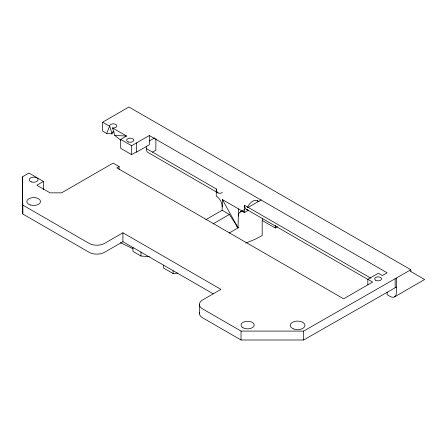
<?xml version="1.0" encoding="UTF-8"?>
<svg xmlns="http://www.w3.org/2000/svg" width="447" height="447" viewBox="0 0 447 447"><rect width="100%" height="100%" fill="white"/><g stroke="black" fill="none" stroke-linecap="round" stroke-linejoin="round"><path stroke-width="0.67" d="M229.06 233.094L238.078 227.886L238.413 208.855M205.86 219.667L222.103 210.286L222.438 199.63L244.587 212.42L248.51 210.151M410.832 271.53L410.832 269.748L128.954 107.006L102.626 122.204L102.626 131.111L106.704 133.469L109.66 125.909A3.57 2.062 0 0 1 113.231 123.847A3.57 2.062 0 0 1 116.801 125.909A3.57 2.062 0 0 1 113.231 127.971L112.515 127.915L114.829 135.486L120.69 140.202M213.163 293.802L122.908 241.693L104.548 252.292A10.907 6.297 0 0 1 89.121 252.292L22.791 213.996L22.35 176.861L28.949 173.05L43.454 181.421L43.454 189.645M43.454 181.421L36.855 185.231L50.03 192.841L61.619 192.841L113.113 163.11L119.103 166.569L119.103 169.307M136.385 151.891L131.641 154.628L120.69 148.309L120.69 139.403L126.551 136.017L112.515 127.915M120.69 139.403L131.641 145.722L149.326 135.514L387.124 272.799L382.341 275.564L378.324 273.24L367.831 279.297L367.831 284.778M149.264 140.978L154.679 137.849M119.103 166.569L116.84 167.876L343.637 298.814L372.636 282.074L367.831 279.297M152.488 152.12L155.88 150.158L155.88 138.525M410.832 269.748L303.619 331.087L241.034 331.087L202.58 308.888A10.907 6.297 0 0 1 202.58 299.982L220.941 289.388L122.908 232.786L104.548 243.386A10.907 6.297 0 0 1 89.121 243.386L22.791 205.089L22.35 176.861M213.118 223.846L229.372 214.459L238.078 227.886L236.709 226.378M240.184 212.007L245.012 209.218M248.024 207.481L261.294 199.82M262.266 220.488L275.285 228.004L277.526 226.707M199.552 312.246A10.907 6.297 0 0 0 202.58 317.795L241.034 339.994L303.619 339.994L396.377 287.052M394.522 296.897L424.65 279.504L410.62 271.402M245.839 243.023L254.986 239.363L262.171 235.575L262.171 221.326A9.286 5.364 -60 0 1 262.78 218.214M112.722 131.999L114.058 131.669M163.518 265.138L163.518 268.038L173.078 273.558L177.884 273.1M114.829 135.486L126.551 136.017M132.971 247.504L132.971 251.421L140.961 256.03L149.315 256.645M106.704 133.469L112.068 133.888L111.974 133.48A3.57 2.062 0 0 1 113.756 131.692M120.277 242.665L132.876 248.638M222.103 210.286L229.372 214.459M396.333 278.118L396.333 292.902A8.728 5.04 60 0 1 390.164 296.467L387.124 294.713L387.124 292.12M257.248 200.653L259.025 201.675M102.626 122.204L109.755 126.317L112.068 133.888M146.314 146.487L146.314 148.555L216.264 188.941A8.728 5.04 -60 0 0 222.438 192.506M238.29 216.052A8.728 5.14 61 0 1 244.587 212.414L244.587 205.29L370.814 278.168M218.075 192.936L148.125 152.55A8.728 5.04 -60 0 1 146.314 148.555M246.392 209.285L368.395 279.727M222.438 199.63L238.078 227.886M395.154 278.85L395.154 287.756M303.619 331.087L303.619 339.994M275.285 225.288L275.285 228.004M241.034 331.087L241.034 339.994M216.264 188.941L216.264 196.065A8.728 5.224 61.9 0 1 222.209 206.883M199.384 304.435L199.384 313.341M173.078 270.664L173.078 273.558M149.326 135.514L149.326 144.772L136.385 152.248L136.385 142.984M140.961 252.119L140.961 256.03M131.641 145.722L131.641 154.628M122.908 232.786L122.908 241.693M22.791 205.089L22.791 213.996M247.426 207.397A9.286 5.364 -60 0 1 258.299 201.513M247.672 209.682A8.728 5.04 -60 0 1 244.587 205.29M128.429 141.978A3.57 2.062 0 0 0 133.782 140.196A3.57 2.062 0 0 0 128.429 138.408A3.57 2.062 0 0 0 128.429 141.978M31.441 181.912A4.442 2.565 0 0 0 38.101 179.688A4.442 2.565 0 0 0 31.441 177.47A4.442 2.565 0 0 0 31.441 181.912M30.24 204.961A6.839 3.95 0 0 0 40.504 201.541A6.839 3.95 0 0 0 30.24 198.116A6.839 3.95 0 0 0 30.24 204.961M242.939 327.774A6.621 3.822 0 0 0 254.019 326.059A6.621 3.822 0 0 0 245.911 321.376A6.621 3.822 0 0 0 242.939 327.774M293.902 329.042A7.387 4.269 0 0 0 304.988 325.349A7.387 4.269 0 0 0 293.902 321.656A7.387 4.269 0 0 0 293.902 329.042M375.698 280.258A3.447 1.989 0 0 0 381.47 279.364A3.447 1.989 0 0 0 377.246 276.928A3.447 1.989 0 0 0 375.698 280.258"/></g></svg>
